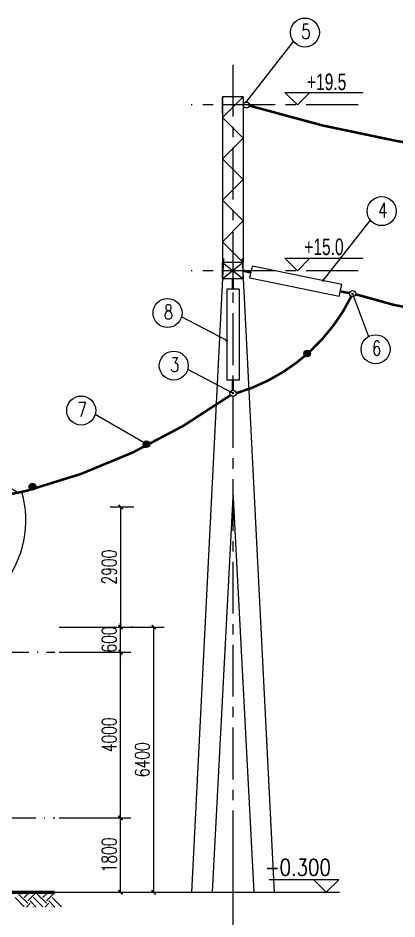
# Model space of a CAD drawing. Extents: x -61205 to 26665, y -81742 to 98141.
# Drawn here: x -23776 to -14630, y -19758 to 1991 of the extents above; entities that cross this region are included whole.
import ezdxf
from ezdxf.enums import TextEntityAlignment as Align

# ---------------------------------------------------------------- set-up
doc = ezdxf.new("R2010")
doc.units = 0
doc.header["$LTSCALE"] = 1000
doc.header["$MEASUREMENT"] = 0
doc.linetypes.add('CENTER', pattern=[2, 1.25, -0.25, 0.25, -0.25])
doc.linetypes.add('DOTE', pattern=[2.42, 2, -0.2, 0.02, -0.2])
doc.layers.get('0').update_dxf_attribs({"linetype": 'CONTINUOUS'})
doc.layers.get('DEFPOINTS').update_dxf_attribs({"linetype": 'CONTINUOUS'})
for name, color, linetype in [('01', 7, 'CONTINUOUS'), ('1', 7, 'CONTINUOUS'), ('30', 7, 'CONTINUOUS'), ('CONHL025', 3, 'CONTINUOUS'), ('CONTE070', 7, 'CONTINUOUS'), ('DOTE', 7, 'CENTER'), ('PUB_DIM', 3, 'CONTINUOUS'), ('PUB_HATCH', 8, 'CONTINUOUS'), ('S_GROUND', 4, 'CONTINUOUS')]:
    doc.layers.add(name, color=color, linetype=linetype)
doc.styles.add('DIM_FONT', font='geditxt.shx', dxfattribs={"width": 0.7, "bigfont": 'hzfs_1.shx'})
doc.styles.add('HZ', font='geditxt.shx', dxfattribs={"width": 0.75, "bigfont": 'hzfs_1.shx'})
doc.styles.get("Standard").update_dxf_attribs({"font": 'geditxt.shx', "bigfont": 'hzfs_1.shx'})
doc.styles.add('TXT06', font='geditxt.shx', dxfattribs={"width": 0.75, "bigfont": 'hzfs_1.shx'})
doc.styles.add('TXT10', font='geditxt.shx', dxfattribs={"width": 0.75, "bigfont": 'hzfs_1.shx'})
doc.dimstyles.new('_TCH_ARCH&&100', dxfattribs={"dimtxt": 350, "dimasz": 100, "dimexe": 250, "dimexo": 300, "dimgap": 100, "dimtad": 1, "dimdec": 0, "dimzin": 0, "dimdsep": 46, "dimtxsty": 'DIM_FONT', "dimblk": 'ARCHTICK', "dimcen": 0.09, "dimclrt": 7, "dimazin": 2, "dimtfac": 1, "dimtdec": 0, "dimtix": 1, "dimtmove": 2, "dimatfit": 3, "dimfxl": 1, "dimtolj": 1, "dimtzin": 0, "dimarcsym": 0})
doc.dimstyles.new('PÖTTY', dxfattribs={"dimscale": 10, "dimtxt": 3.5, "dimasz": 1.5, "dimexe": 1, "dimexo": 2, "dimgap": 1.5, "dimtad": 1, "dimdec": 0, "dimrnd": 1, "dimzin": 15, "dimdsep": 46, "dimtxsty": 'TXT10', "dimblk1": 'DOT', "dimblk2": 'DOT', "dimsah": 1, "dimcen": 0.09, "dimdle": 1, "dimclrd": 256, "dimclre": 256, "dimclrt": 6, "dimadec": 0, "dimazin": 0, "dimtfac": 1, "dimtix": 1, "dimtmove": 2, "dimatfit": 3, "dimldrblk": 'DOT', "dimfxl": 1, "dimtvp": 1.25, "dimtolj": 1, "dimtzin": 15, "dimarcsym": 0})
doc.dimstyles.new('STANDARD$0', dxfattribs={"dimtxt": 5, "dimasz": 5, "dimexe": 2.5, "dimexo": 0, "dimgap": 1.25, "dimtad": 1, "dimdec": 4, "dimzin": 0, "dimdsep": 46, "dimtxsty": 'Standard', "dimcen": 0, "dimadec": 0, "dimazin": 0, "dimtfac": 0.514286, "dimtdec": 4, "dimtix": 1, "dimtmove": 0, "dimatfit": 3, "dimfxl": 1, "dimtolj": 1, "dimtzin": 0, "dimarcsym": 0})

# ---------------------------------------------------------------- blocks, each defined once
blk = doc.blocks.new('_ArchTick')
at = {"color": 0, "linetype": 'ByBlock', "const_width": 0.4}
blk.add_lwpolyline([(-0.5, -0.5), (0.5, 0.5)], dxfattribs=at)
blk = doc.blocks.new('*D190')
at = {"layer": 'DEFPOINTS', "color": 0, "transparency": 16777216}
for p in [(-22280, -12713), (-20502, -12713), (-22280, -19113)]:
    blk.add_point(p, dxfattribs=at)
at = {"layer": 'PUB_DIM', "color": 0, "lineweight": -2, "transparency": 16777216}
for p, q in [((-21980, -12713), (-20252, -12713)), ((-20502, -19113), (-20502, -12713)), ((-21980, -19113), (-20252, -19113))]:
    blk.add_line(p, q, dxfattribs=at)
at = {"layer": 'PUB_DIM', "color": 0, "lineweight": -2, "transparency": 16777216, "xscale": 100, "yscale": 100, "zscale": 100}
for p, rotation in [((-20502, -12713), 90), ((-20502, -19113), 270)]:
    blk.add_blockref('_ArchTick', p, dxfattribs=dict(at, rotation=rotation))
at = {"layer": 'PUB_DIM', "color": 7, "transparency": 16777216, "insert": (-20777, -15913), "char_height": 350, "attachment_point": 5, "rotation": 90, "style": 'DIM_FONT'}
blk.add_mtext('\\A1;6400', dxfattribs=at)
blk = doc.blocks.new('*D191')
at = {"layer": 'DEFPOINTS', "color": 0, "transparency": 16777216}
for p in [(-23080, -17313), (-21302, -17313), (-23080, -19113)]:
    blk.add_point(p, dxfattribs=at)
at = {"layer": 'PUB_DIM', "color": 0, "lineweight": -2, "transparency": 16777216}
for p, q in [((-22780, -17313), (-21052, -17313)), ((-21302, -19113), (-21302, -17313)), ((-22780, -19113), (-21052, -19113))]:
    blk.add_line(p, q, dxfattribs=at)
at = {"layer": 'PUB_DIM', "color": 0, "lineweight": -2, "transparency": 16777216, "xscale": 100, "yscale": 100, "zscale": 100}
for p, rotation in [((-21302, -17313), 90), ((-21302, -19113), 270)]:
    blk.add_blockref('_ArchTick', p, dxfattribs=dict(at, rotation=rotation))
at = {"layer": 'PUB_DIM', "color": 7, "transparency": 16777216, "insert": (-21577, -18213), "char_height": 350, "attachment_point": 5, "rotation": 90, "style": 'DIM_FONT'}
blk.add_mtext('\\A1;1800', dxfattribs=at)
blk = doc.blocks.new('*D192')
at = {"layer": 'DEFPOINTS', "color": 0, "transparency": 16777216}
for p in [(-23080, -13313), (-21302, -13313), (-23080, -17313)]:
    blk.add_point(p, dxfattribs=at)
at = {"layer": 'PUB_DIM', "color": 0, "lineweight": -2, "transparency": 16777216}
for p, q in [((-22780, -13313), (-21052, -13313)), ((-21302, -17313), (-21302, -13313)), ((-22780, -17313), (-21052, -17313))]:
    blk.add_line(p, q, dxfattribs=at)
at = {"layer": 'PUB_DIM', "color": 0, "lineweight": -2, "transparency": 16777216, "xscale": 100, "yscale": 100, "zscale": 100}
for p, rotation in [((-21302, -13313), 90), ((-21302, -17313), 270)]:
    blk.add_blockref('_ArchTick', p, dxfattribs=dict(at, rotation=rotation))
at = {"layer": 'PUB_DIM', "color": 7, "transparency": 16777216, "insert": (-21577, -15313), "char_height": 350, "attachment_point": 5, "rotation": 90, "style": 'DIM_FONT'}
blk.add_mtext('\\A1;4000', dxfattribs=at)
blk = doc.blocks.new('*D193')
at = {"layer": 'DEFPOINTS', "color": 0, "transparency": 16777216}
for p in [(-23080, -12713), (-21302, -12713), (-23080, -13313)]:
    blk.add_point(p, dxfattribs=at)
at = {"layer": 'PUB_DIM', "color": 0, "lineweight": -2, "transparency": 16777216}
for p, q in [((-21302, -12713), (-21302, -12613)), ((-22780, -12713), (-21052, -12713)), ((-21302, -13313), (-21302, -12713)), ((-22780, -13313), (-21052, -13313)), ((-21302, -13313), (-21302, -13413))]:
    blk.add_line(p, q, dxfattribs=at)
at = {"layer": 'PUB_DIM', "color": 0, "lineweight": -2, "transparency": 16777216, "xscale": 100, "yscale": 100, "zscale": 100}
for p, rotation in [((-21302, -12713), 270), ((-21302, -13313), 90)]:
    blk.add_blockref('_ArchTick', p, dxfattribs=dict(at, rotation=rotation))
at = {"layer": 'PUB_DIM', "color": 7, "transparency": 16777216, "insert": (-21577, -13013), "char_height": 350, "attachment_point": 5, "rotation": 90, "style": 'DIM_FONT'}
blk.add_mtext('\\A1;600', dxfattribs=at)
blk = doc.blocks.new('*D197')
at = {"color": 0, "lineweight": -2, "transparency": 16777216}
for p, q in [((-24590, -18012), (-24590, -21025)), ((-18590, -18012), (-18590, -21025)), ((-24390, -20775), (-18790, -20775))]:
    blk.add_line(p, q, dxfattribs=at)
at = {"color": 0, "transparency": 16777216}
for points in [[(-24390, -20741), (-24390, -20808), (-24590, -20775)], [(-18790, -20741), (-18790, -20808), (-18590, -20775)]]:
    blk.add_solid(points, dxfattribs=at)
at = {"layer": 'DEFPOINTS', "color": 0, "transparency": 16777216}
for p in [(-24590, -17912), (-18590, -17912), (-18590, -20775)]:
    blk.add_point(p, dxfattribs=at)
at = {"color": 7, "transparency": 16777216, "insert": (-21590, -20575), "char_height": 400, "attachment_point": 5, "style": 'HZ'}
blk.add_mtext('\\A1;6000', dxfattribs=at)
blk = doc.blocks.new('*D322')
at = {"layer": 'DEFPOINTS', "color": 0, "transparency": 16777216}
for p in [(-20681, -9813, 0), (-21302, -12713), (-21302, -12713)]:
    blk.add_point(p, dxfattribs=at)
at = {"layer": 'PUB_DIM', "color": 0, "lineweight": -2, "transparency": 16777216}
for p, q in [((-20981, -9813), (-21552, -9813)), ((-21302, -9813), (-21302, -12713)), ((-21002, -12713), (-21052, -12713))]:
    blk.add_line(p, q, dxfattribs=at)
at = {"layer": 'PUB_DIM', "color": 0, "lineweight": -2, "transparency": 16777216, "xscale": 100, "yscale": 100, "zscale": 100}
for p, rotation in [((-21302, -9813), 90), ((-21302, -12713), 270)]:
    blk.add_blockref('_ArchTick', p, dxfattribs=dict(at, rotation=rotation))
at = {"layer": 'PUB_DIM', "color": 7, "transparency": 16777216, "insert": (-21577, -11263), "char_height": 350, "attachment_point": 5, "rotation": 90, "style": 'DIM_FONT'}
blk.add_mtext('\\A1;2900', dxfattribs=at)
blk = doc.blocks.new('_DOT')
at = {"color": 0, "linetype": 'ByBlock'}
blk.add_line((-0.5, 0), (-1, 0), dxfattribs=at)
at = {"color": 0, "linetype": 'ByBlock', "const_width": 0.5}
blk.add_lwpolyline([(-0.25, 0, 1), (0.25, 0, 1)], format="xyb", close=True, dxfattribs=at)

msp = doc.modelspace()

# ---------------------------------------------------------------- hatches: boundary and pattern name
h = msp.add_hatch()
h.set_pattern_fill('AR-PARQ1', color=256, scale=10, style=0)
h.set_pattern_definition([(90.00723, (-63847.3, -28365.47), (-120.01513, 119.98487), [120, -120]), (90.00723, (-63827.3, -28365.47), (-120.01513, 119.98487), [120, -120]), (90.00723, (-63807.3, -28365.47), (-120.01513, 119.98487), [120, -120]), (90.00723, (-63787.3, -28365.47), (-120.01513, 119.98487), [120, -120]), (90.00723, (-63767.3, -28365.46), (-120.01513, 119.98487), [120, -120]), (90.00723, (-63747.3, -28365.46), (-120.01513, 119.98487), [120, -120]), (90.00723, (-63727.3, -28365.46), (-120.01513, 119.98487), [120, -120]), (0.00723, (-63847.31, -28245.47), (120.01513, -119.98487), [120, -120]), (0.00723, (-63847.32, -28225.47), (120.01513, -119.98487), [120, -120]), (0.00723, (-63847.32, -28205.47), (120.01513, -119.98487), [120, -120]), (0.00723, (-63847.32, -28185.47), (120.01513, -119.98487), [120, -120]), (0.00723, (-63847.32, -28165.47), (120.01513, -119.98487), [120, -120]), (0.00723, (-63847.33, -28145.47), (120.01513, -119.98487), [120, -120]), (0.00723, (-63847.33, -28125.47), (120.01513, -119.98487), [120, -120])])
edge = h.paths.add_edge_path()
edge.add_arc((-16798.068, -6108.227), 81.731, 0, 360)
h = msp.add_hatch()
h.set_pattern_fill('AR-PARQ1', color=256, scale=10, style=0)
h.set_pattern_definition([(90.00723, (-67724.78, -30552.49), (-120.01513, 119.98487), [120, -120]), (90.00723, (-67704.78, -30552.48), (-120.01513, 119.98487), [120, -120]), (90.00723, (-67684.78, -30552.48), (-120.01513, 119.98487), [120, -120]), (90.00723, (-67664.78, -30552.48), (-120.01513, 119.98487), [120, -120]), (90.00723, (-67644.78, -30552.48), (-120.01513, 119.98487), [120, -120]), (90.00723, (-67624.78, -30552.47), (-120.01513, 119.98487), [120, -120]), (90.00723, (-67604.78, -30552.47), (-120.01513, 119.98487), [120, -120]), (0.00723, (-67724.79, -30432.49), (120.01513, -119.98487), [120, -120]), (0.00723, (-67724.8, -30412.49), (120.01513, -119.98487), [120, -120]), (0.00723, (-67724.8, -30392.49), (120.01513, -119.98487), [120, -120]), (0.00723, (-67724.8, -30372.49), (120.01513, -119.98487), [120, -120]), (0.00723, (-67724.8, -30352.49), (120.01513, -119.98487), [120, -120]), (0.00723, (-67724.81, -30332.49), (120.01513, -119.98487), [120, -120]), (0.00723, (-67724.81, -30312.49), (120.01513, -119.98487), [120, -120])])
edge = h.paths.add_edge_path()
edge.add_arc((-20675.548, -8295.241), 81.731, 0, 360)
h = msp.add_hatch()
h.set_pattern_fill('AR-PARQ1', color=256, scale=10, style=0)
h.set_pattern_definition([(90.00723, (-70477.02, -31581.63), (-120.01513, 119.98487), [120, -120]), (90.00723, (-70457.02, -31581.63), (-120.01513, 119.98487), [120, -120]), (90.00723, (-70437.02, -31581.63), (-120.01513, 119.98487), [120, -120]), (90.00723, (-70417.02, -31581.62), (-120.01513, 119.98487), [120, -120]), (90.00723, (-70397.02, -31581.62), (-120.01513, 119.98487), [120, -120]), (90.00723, (-70377.02, -31581.62), (-120.01513, 119.98487), [120, -120]), (90.00723, (-70357.02, -31581.62), (-120.01513, 119.98487), [120, -120]), (0.00723, (-70477.04, -31461.63), (120.01513, -119.98487), [120, -120]), (0.00723, (-70477.04, -31441.63), (120.01513, -119.98487), [120, -120]), (0.00723, (-70477.04, -31421.63), (120.01513, -119.98487), [120, -120]), (0.00723, (-70477.05, -31401.63), (120.01513, -119.98487), [120, -120]), (0.00723, (-70477.05, -31381.63), (120.01513, -119.98487), [120, -120]), (0.00723, (-70477.05, -31361.63), (120.01513, -119.98487), [120, -120]), (0.00723, (-70477.05, -31341.63), (120.01513, -119.98487), [120, -120])])
edge = h.paths.add_edge_path()
edge.add_arc((-23427.793, -9324.387), 81.731, 0, 360)

# ---------------------------------------------------------------- linework, layer by layer
at = {"color": 145}
for p, q in [((-18339.792, 91.591), (-18839.792, -408.409)), ((-18339.792, -908.409), (-18839.792, -408.409)), ((-18339.792, -908.409), (-18839.792, -1408.409)), ((-18339.792, -1908.409), (-18839.792, -1408.409)), ((-18339.792, -1908.409), (-18839.792, -2408.409)), ((-18339.792, -2908.409), (-18839.792, -2408.409)), ((-18339.792, -2908.409), (-18839.792, -3408.409)), ((-18339.792, -3908.409), (-18839.792, -3408.409))]:
    msp.add_line(p, q, dxfattribs=at)
at = {"color": 1}
for p, q in [((-18439.792, -4551.04), (-18739.792, -4551.04)), ((-18739.792, -4551.04), (-18739.792, -6751.041)), ((-18439.792, -4551.04), (-18439.792, -6751.041)), ((-18439.792, -6751.041), (-18739.792, -6751.041))]:
    msp.add_line(p, q, dxfattribs=at)
at = {"color": 1, "const_width": 60}
for points in [[(-18589.792, -4308.409), (-18589.792, -4551.04)], [(-18589.792, -6751.041), (-18589.792, -6993.268)]]:
    msp.add_lwpolyline(points, dxfattribs=at)
for centre in [(-16798.068, -6108.227), (-20675.548, -8295.241), (-23427.793, -9324.387)]:
    msp.add_circle(centre, 81.731)
msp.add_arc((-26086.87, -10133.339, -0.006), 2500, 266.9205562, 15.8472284)
at = {"layer": '01', "const_width": 80}
msp.add_lwpolyline([(-36662.871, -19113.339), (-24312.871, -19113.339), (-22893.943, -19113.339)], dxfattribs=at)
at = {"layer": '1', "color": 145, "linetype": 'Continuous'}
for p, q in [((-18839.792, 91.591), (-18839.792, -3908.409)), ((-18839.792, -308.409), (-18839.792, 91.591)), ((-18839.792, -308.409), (-18839.792, 91.591)), ((-18839.792, -308.409), (-18839.792, 91.591)), ((-18839.792, -308.409), (-18839.792, 91.591)), ((-18339.792, 91.591), (-18839.792, 91.591)), ((-18339.792, 91.591), (-18339.792, -3908.409)), ((-18813.611, -3812.025), (-19588.585, -19112.025)), ((-18839.792, -4308.409), (-18839.792, -3908.409)), ((-18339.792, -3908.409), (-18839.792, -4308.409)), ((-18839.792, -3908.409), (-18339.792, -4308.409)), ((-18839.792, -4308.409), (-18839.792, -3908.409)), ((-18339.792, -3908.409), (-18839.792, -3908.409)), ((-18365.973, -3812.025), (-17591, -19112.025)), ((-18339.792, -4308.409), (-18339.792, -3908.409)), ((-18339.792, -4308.409), (-18839.792, -4308.409)), ((-18589.792, -9447.574), (-18083.732, -19112.025)), ((-18589.792, -9578.849), (-19088.979, -19112.025))]:
    msp.add_line(p, q, dxfattribs=at)
at = {"layer": '1', "color": 1, "linetype": 'Continuous'}
for p, q in [((-18177.758, -4290.132), (-18117.285, -3996.29)), ((-15962.191, -4438.529), (-18117.285, -3996.29)), ((-16022.664, -4732.37), (-18177.758, -4290.132)), ((-16022.664, -4732.37), (-15962.191, -4438.529))]:
    msp.add_line(p, q, dxfattribs=at)
at = {"layer": '1', "color": 1, "linetype": 'Continuous', "const_width": 60}
for points in [[(-18191.385, -124.177, 0.043516377), (-12815.563, -1250.234)], [(-18341.517, -4108.409, 0.000598751), (-18149.296, -4151.834, 0.000598751)], [(-15733.276, -4730.466, -0.208944442), (-18514.792, -7068.268)], [(-15997.334, -4609.287, 0.000460064), (-15774.358, -4649.701, 0.000460064)], [(-15627.013, -4677.76, 0.054100703), (-12815.563, -5242.647)], [(-18648.906, -7114.426, -0.138551851), (-26251.591, -9863.339)]]:
    msp.add_lwpolyline(points, format="xyb", dxfattribs=at)
at = {"layer": '1', "color": 7, "linetype": 'Continuous'}
msp.add_circle((-18264.792, -108.801), 75, dxfattribs=at)
at = {"layer": '1', "color": 1, "linetype": 'Continuous'}
for centre in [(-15700.544, -4662.986), (-18589.792, -7068.268)]:
    msp.add_circle(centre, 75, dxfattribs=at)
at = {"layer": '30', "color": 2, "linetype": 'CENTER'}
msp.add_line((-18589.792, 862.555), (-18589.792, -20282.334), dxfattribs=at)
at = {"layer": 'CONHL025'}
for centre in [(-16851.563, 1641.147), (-14999.022, -2671.226), (-20167.905, -5129.45), (-15146.415, -6004.766), (-20017.905, -6400.154), (-22251.818, -7484.097)]:
    msp.add_circle(centre, 350, dxfattribs=at)
at = {"layer": 'DOTE', "color": 2}
for p, q in [((-15569.338, -108.409), (-19593.464, -108.409)), ((-15569.338, -4108.409), (-19593.464, -4108.409))]:
    msp.add_line(p, q, dxfattribs=at)
at = {"layer": 'DOTE', "linetype": 'DOTE'}
for p, q in [((-44871.916, -13313.339), (-22884.906, -13313.339)), ((-30187.871, -17313.339), (-22884.906, -17313.339))]:
    msp.add_line(p, q, dxfattribs=at)
at = {"layer": 'PUB_DIM', "color": 0}
for p, q in [((-17033.838, -108.409), (-17333.838, 191.591)), ((-17333.838, 191.591), (-16733.838, 191.591)), ((-16733.838, 191.591), (-17033.838, -108.409)), ((-17033.838, 191.591), (-15456.149, 191.591)), ((-17033.838, -4108.409), (-17333.838, -3808.409)), ((-17333.838, -3808.409), (-16733.838, -3808.409)), ((-16733.838, -3808.409), (-17033.838, -4108.409)), ((-17033.838, -3808.409), (-15456.149, -3808.409))]:
    msp.add_line(p, q, dxfattribs=at)
at = {"layer": 'PUB_DIM'}
for p, q in [((-16334.869, -18812.025), (-17712.012, -18812.025)), ((-16634.869, -18812.025), (-16334.869, -19112.025)), ((-16034.869, -18812.025), (-16634.869, -18812.025)), ((-16334.869, -19112.025), (-16034.869, -18812.025))]:
    msp.add_line(p, q, dxfattribs=at)
at = {"layer": 'PUB_HATCH'}
for p, q in [((-23708.623, -19155.13), (-23690.62, -19137.126)), ((-23624.434, -19239.32), (-23522.24, -19137.126)), ((-23540.244, -19323.51), (-23353.86, -19137.126)), ((-23259.611, -19155.13), (-23241.607, -19137.126)), ((-23175.421, -19239.32), (-23073.227, -19137.126)), ((-23091.231, -19323.51), (-22904.847, -19137.126)), ((-23624.434, -19463.827), (-23848.94, -19239.32)), ((-23540.244, -19379.637), (-23764.75, -19155.13)), ((-23338.371, -19469.256), (-23484.117, -19323.51)), ((-23175.421, -19463.827), (-23399.927, -19239.32)), ((-23091.231, -19379.637), (-23315.737, -19155.13)), ((-22889.358, -19469.256), (-23035.104, -19323.51)), ((-22726.408, -19463.827), (-22950.914, -19239.32)), ((-23573.736, -19469.256), (-23484.117, -19379.637)), ((-23405.356, -19469.256), (-23399.927, -19463.827)), ((-23124.723, -19469.256), (-23035.104, -19379.637)), ((-22956.344, -19469.256), (-22950.914, -19463.827))]:
    msp.add_line(p, q, dxfattribs=at)
at = {"layer": 'S_GROUND', "color": 145}
msp.add_line((-24829.809, -19112.025), (-16015.003, -19112.025), dxfattribs=at)

# ---------------------------------------------------------------- texts
at = {"layer": 'CONTE070', "style": 'TXT06', "width": 0.75}
for s, p in [('5', (-16940.64, 1490.739, -0.006)), ('4', (-15088.099, -2821.634, -0.006)), ('8', (-20256.981, -5279.858, -0.006)), ('6', (-15235.492, -6155.174, -0.006)), ('3', (-20106.982, -6550.562, -0.006)), ('7', (-22340.894, -7634.505, -0.006))]:
    msp.add_text(s, height=350, dxfattribs=at).set_placement(p)
at = {"layer": 'PUB_DIM', "style": 'DIM_FONT', "width": 0.8}
msp.add_text('-0.300', height=400, dxfattribs=at).set_placement((-17023.441, -18512.025), align=Align.MIDDLE)
at = {"layer": 'PUB_DIM', "char_height": 400, "width": 1200, "attachment_point": 1, "style": 'DIM_FONT'}
for s, insert in [('{\\fￋￎￌﾣﾤ|b0|i0|c134|p54;+19.5}', (-16800.452, 649.549)), ('{\\fￋￎￌﾣﾤ|b0|i0|c134|p54;+15.0}', (-16865.754, -3331.658))]:
    msp.add_mtext(s, dxfattribs=dict(at, insert=insert))

# ---------------------------------------------------------------- dimensions: what is measured, and where the dimension line sits
at = {"color": 3}
dim = msp.add_linear_dim(base=(-18589.792, -20774.683), p1=(-24589.792, -17912.025), p2=(-18589.792, -17912.025), dimstyle='STANDARD$0', override={"dimtxt": 400, "dimasz": 200, "dimexe": 250, "dimexo": 100, "dimgap": 0, "dimdec": 0, "dimtxsty": 'HZ', "dimsah": 1, "dimcen": 0.09, "dimclrt": 7, "dimtfac": 1, "dimtdec": 2, "dimtmove": 2}, dxfattribs=at)
dim.commit()
dim.dimension.update_dxf_attribs({"geometry": '*D197', "text_midpoint": (-21589.792, -20574.683)})
at = {"layer": 'PUB_DIM'}
dim = msp.add_linear_dim(base=(-21302.431, -12713.339), p1=(-20681.241, -9813.339, -0.006), p2=(-21302.431, -12713.339), angle=90, dimstyle='_TCH_ARCH&&100', dxfattribs=at)
dim.commit()
dim.dimension.update_dxf_attribs({"geometry": '*D322', "text_midpoint": (-21577.431, -11263.339)})
for p1, p2, text, picture, middle in [((-23080.418, -13313.339), (-23080.418, -12713.339), '600', '*D193', (-21577.431, -13013.339)), ((-22280.418, -19113.339), (-22280.418, -12713.339), '6400', '*D190', (-20777.431, -15913.339)), ((-23080.418, -17313.339), (-23080.418, -13313.339), '4000', '*D192', (-21577.431, -15313.339)), ((-23080.418, -19113.339), (-23080.418, -17313.339), '1800', '*D191', (-21577.431, -18213.339))]:
    dim = msp.add_aligned_dim(p1=p1, p2=p2, distance=-1777.988, text=text, dimstyle='_TCH_ARCH&&100', dxfattribs=at)
    dim.commit()
    dim.dimension.update_dxf_attribs({"geometry": picture, "text_midpoint": middle})

# ---------------------------------------------------------------- leaders
at = {"layer": 'CONHL025'}
for points in [[(-18264.792, -33.801), (-17123.743, 1421.107)], [(-16412.252, -4346.173), (-15271.203, -2891.266)], [(-15703.02, -4665.092), (-15318.155, -5699.798)], [(-18739.792, -5791.69), (-19831.148, -5225.536)], [(-18589.792, -7062.394), (-19681.149, -6496.241)], [(-20675.548, -8295.241), (-21915.061, -7580.184)], [(-23768.814, -9472.285), (-25008.327, -8757.227)]]:
    msp.add_leader(points, dimstyle='PÖTTY', override={"dimasz": 6}, dxfattribs=at)

doc.saveas('drawing.dxf')
